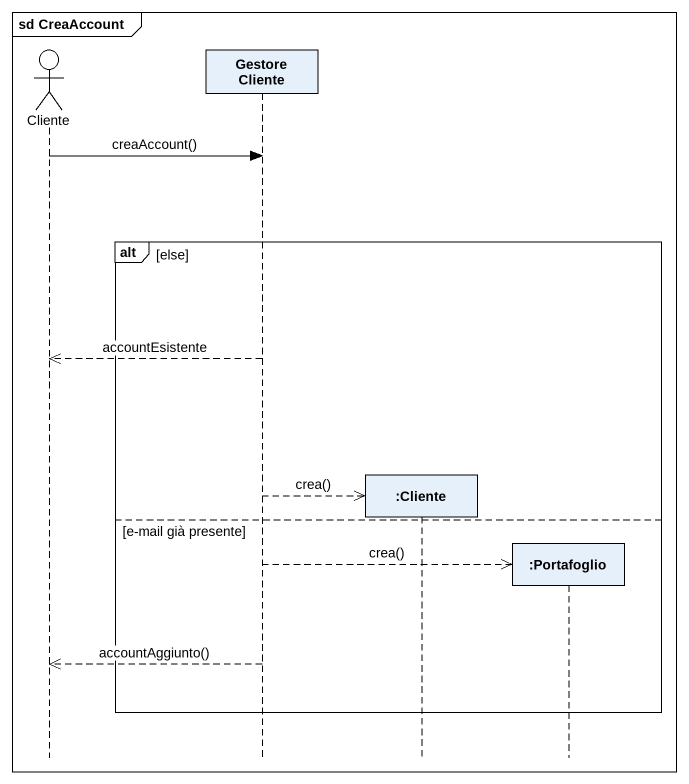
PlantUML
@startuml
mainframe sd CreaAccount
hide footbox
actor Cliente
participant "Gestore Cliente" as Gestore_Cliente
participant ":Cliente" as Cliente_2
participant ":Portafoglio" as Portafoglio

Cliente -> Gestore_Cliente : creaAccount()
alt else
  Gestore_Cliente -->> Cliente : accountEsistente
  Gestore_Cliente -->> Cliente_2 ** : crea()
else e-mail già presente
  Gestore_Cliente -->> Portafoglio ** : crea()
  Gestore_Cliente -->> Cliente : accountAggiunto()
end
@enduml
